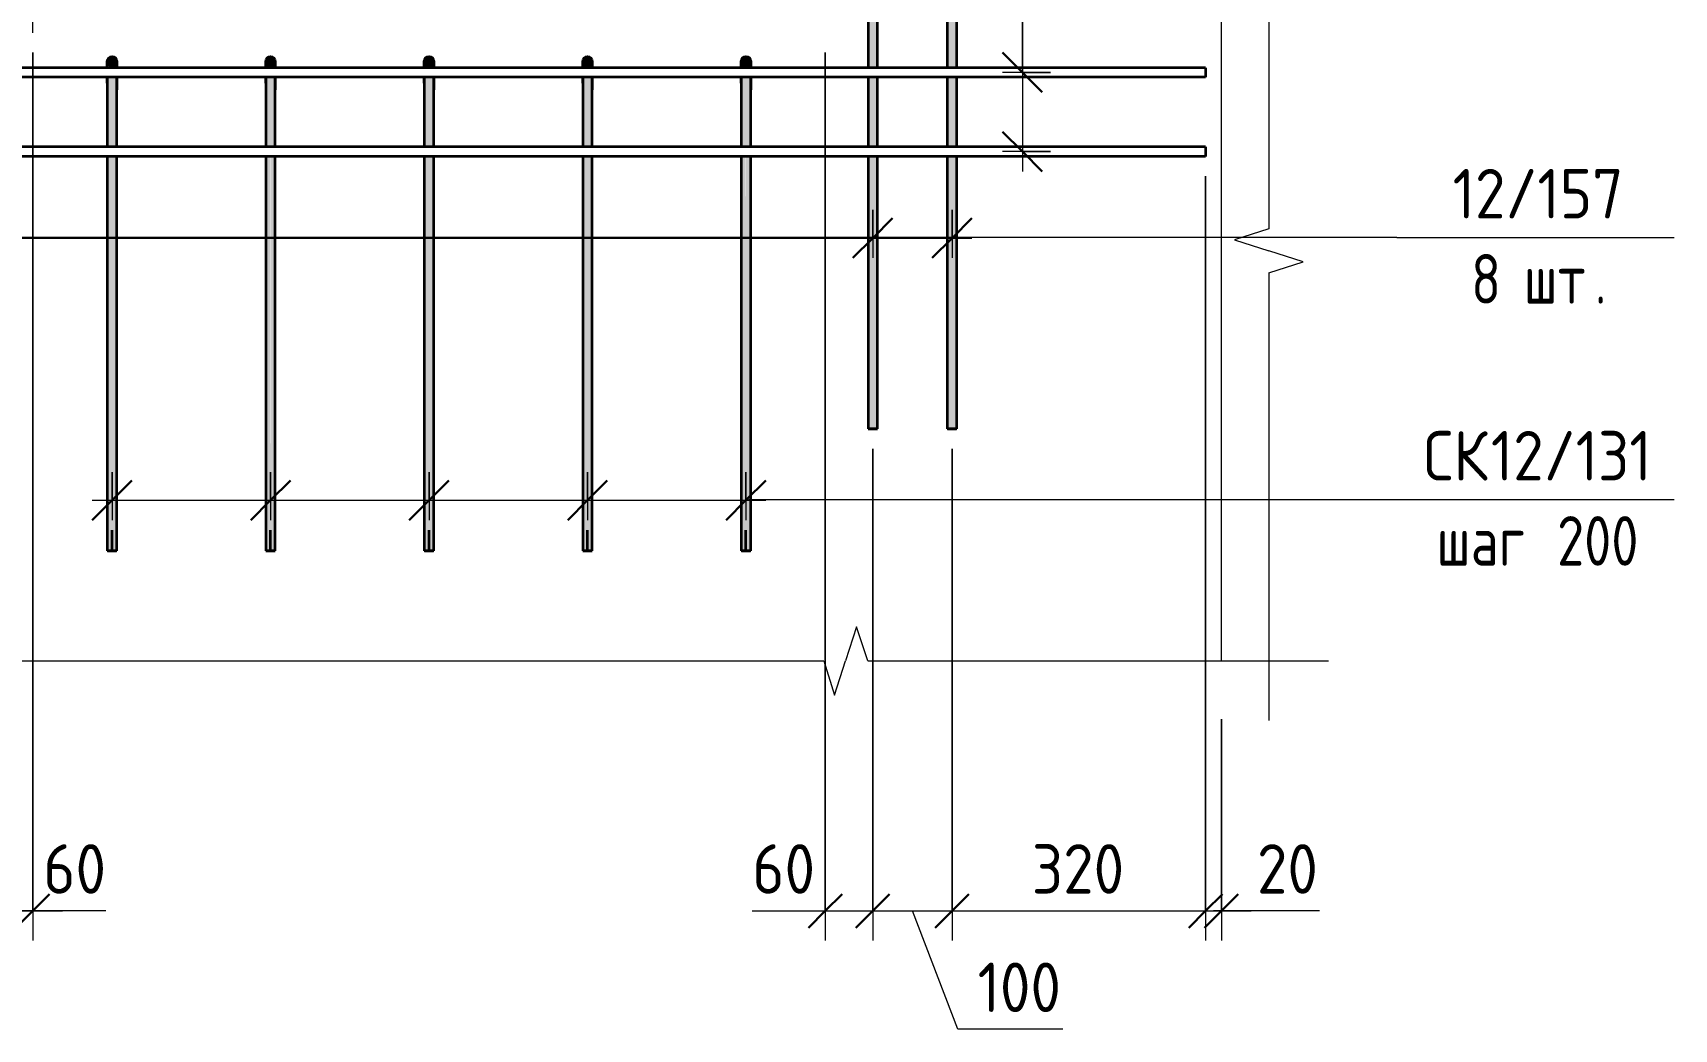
# Model space of a CAD drawing. Header units: millimetres. Extents: x 66339 to 175313, y -6307 to 14735.
# Drawn here: x 173239 to 175310, y -528 to 730 of the extents above; entities that cross this region are included whole.
import ezdxf

# ---------------------------------------------------------------- set-up
doc = ezdxf.new("R2010")
doc.units = ezdxf.units.MM
for name, color, linetype, lineweight in [('AA_Dim', 7, 'Continuous', 9), ('AA_Dim-25', 7, 'Continuous', 9), ('AA_Oformlenie', 7, 'Continuous', 9), ('AA_Vinoska', 7, 'Continuous', 9), ('AF_Stena_Опалубка', 253, 'Continuous', 18), ('KR_Armatura_Tonkie', 7, 'Continuous', 20)]:
    doc.layers.add(name, color=color, linetype=linetype, lineweight=lineweight)
doc.styles.add('ISOCPEUR_11', font='isocpeur.ttf', dxfattribs={"width": 0.9, "height": 62.5})
doc.styles.add('ISOCPEUR_12', font='isocpeur.ttf', dxfattribs={"width": 0.8, "height": 62.5})
doc.dimstyles.new('00_Точн_3_знака__прозр__4', dxfattribs={"dimscale": 304.8, "dimtxt": 62.248823, "dimasz": 0.139436, "dimexe": 0.123031, "dimexo": 0.082021, "dimgap": 0.008202, "dimtad": 1, "dimdec": 3, "dimrnd": 0.001, "dimdsep": 46, "dimtxsty": 'ISOCPEUR_11', "dimblk1": 'OBLIQUE', "dimblk2": 'OBLIQUE', "dimsah": 1, "dimcen": 0.09, "dimdle": 0.123031, "dimazin": 0, "dimtfac": 1, "dimtdec": 4, "dimtix": 1, "dimtmove": 1, "dimatfit": 3, "dimfxl": 1, "dimtvp": 1, "dimtolj": 1, "dimtzin": 0, "dimlwd": 18, "dimlwe": 18, "dimarcsym": 2})
doc.dimstyles.new('00_Точн_3_знака__прозр__5', dxfattribs={"dimscale": 304.8, "dimtxt": 62.248823, "dimasz": 0.139436, "dimexe": 0.123031, "dimexo": 0.082021, "dimgap": 0.008202, "dimtad": 1, "dimdec": 3, "dimrnd": 0.001, "dimdsep": 46, "dimtxsty": 'ISOCPEUR_11', "dimblk1": 'OBLIQUE', "dimblk2": 'OBLIQUE', "dimsah": 1, "dimcen": 0.09, "dimdle": 0.123031, "dimazin": 0, "dimtfac": 1, "dimtdec": 4, "dimtix": 1, "dimtmove": 0, "dimatfit": 3, "dimfxl": 1, "dimtvp": 1, "dimtolj": 1, "dimtzin": 0, "dimlwd": 18, "dimlwe": 18, "dimarcsym": 2})
doc.dimstyles.new('05_Округл_5мм__прозр__4', dxfattribs={"dimscale": 304.8, "dimtxt": 62.248823, "dimasz": 0.139436, "dimexe": 0.123031, "dimexo": 0.082021, "dimgap": 0.008202, "dimtad": 1, "dimdec": 0, "dimrnd": 5, "dimdsep": 46, "dimtxsty": 'ISOCPEUR_11', "dimblk1": 'OBLIQUE', "dimblk2": 'OBLIQUE', "dimsah": 1, "dimcen": 0.09, "dimdle": 0.123031, "dimazin": 0, "dimtfac": 1, "dimtdec": 4, "dimtix": 1, "dimtmove": 1, "dimatfit": 3, "dimfxl": 1, "dimtvp": 1, "dimtolj": 1, "dimtzin": 0, "dimlwd": 18, "dimlwe": 18, "dimarcsym": 2})
doc.dimstyles.new('10_Раскладка_арматуры_с_засечками', dxfattribs={"dimscale": 304.8, "dimtxt": 0.18, "dimasz": 0.164042, "dimexe": 0.082021, "dimexo": 0, "dimgap": 0, "dimtad": 1, "dimdec": 3, "dimrnd": 0.001, "dimdsep": 46, "dimtxsty": 'ISOCPEUR_12', "dimblk1": 'OBLIQUE', "dimblk2": 'OBLIQUE', "dimsah": 1, "dimcen": 0.09, "dimdle": 0.082021, "dimazin": 0, "dimtfac": 1, "dimtdec": 4, "dimtix": 1, "dimtmove": 0, "dimatfit": 3, "dimfxl": 1, "dimtvp": 1, "dimtolj": 1, "dimtzin": 0, "dimlwd": 18, "dimlwe": 18, "dimarcsym": 2})

# ---------------------------------------------------------------- blocks, each defined once
blk = doc.blocks.new('350_Стержень П торец СК-СГ _НесАрм_РабПлоск_ - 350_Стержень П торец СК-СГ _НесАрм_РабПлоск_-V15-Схема обрамления отверстия в стене')
at = {"layer": 'KR_Armatura_Tonkie', "lineweight": 35}
for points in [[(10830, 688), (10831.6, 688.2), (10833, 688.8), (10834.3, 689.8), (10835.2, 691), (10835.8, 692.4), (10836, 694), (10835.8, 695.6), (10835, 697.3), (10834.2, 698.2), (10833, 699.2), (10831.6, 699.8), (10830, 700), (10828.4, 699.8), (10827, 699.2), (10825.8, 698.2), (10824.8, 697), (10824.2, 695.3), (10824, 694), (10824.2, 692.4), (10824.8, 691), (10825.8, 689.8), (10827, 688.8), (10829.5, 688.1)], [(10835.9, 686), (10836, 686), (10835.9, 686)]]:
    blk.add_hatch(color=256, dxfattribs=at).paths.add_polyline_path(points)
h = blk.add_hatch(color=256, dxfattribs=at)
h.paths.add_polyline_path([(10824, 658), (10830, 658), (10830, 674), (10824.3, 674), (10824.2, 670.4), (10824, 666.5), (10824, 660.5)])
h.paths.add_polyline_path([(10828.4, 686), (10830, 686), (10830, 688), (10828.4, 688.2), (10827, 688.8), (10825.2, 690.5), (10824.5, 691.8), (10824.2, 692.7), (10824.1, 691), (10824.1, 686), (10825.5, 686)])
h = blk.add_hatch(color=256, dxfattribs=at)
h.paths.add_polyline_path([(10824.1, 668.3), (10824.2, 674), (10824, 674), (10824.1, 670.4)])
h.paths.add_polyline_path([(10824, 686), (10824, 686), (10824, 687.1)])
h = blk.add_hatch(color=256, dxfattribs=at)
h.paths.add_polyline_path([(10830, 658), (10836, 658), (10835.7, 674), (10830, 674), (10830, 660.5)])
h.paths.add_polyline_path([(10834.4, 686), (10835.9, 686), (10835.7, 692.2), (10834.7, 690.4), (10834, 689.6), (10833, 688.8), (10830.5, 688.1), (10830, 688), (10830, 686), (10834.3, 686)])
h = blk.add_hatch(color=256, dxfattribs=at)
h.paths.add_polyline_path([(10830, 76.1), (10829.8, 574), (10824, 574), (10824.2, 76.1), (10828.4, 76.1)])
h.paths.add_polyline_path([(10825.6, 586), (10830, 586), (10830, 658), (10824, 658), (10824.2, 586), (10824.8, 586)])
h = blk.add_hatch(color=256, dxfattribs=at)
h.paths.add_polyline_path([(10830, 76.1), (10836, 76.1), (10835.7, 574), (10830, 574), (10830, 365.9)])
h.paths.add_polyline_path([(10835.1, 586), (10836, 586), (10835.8, 658), (10830, 658), (10830, 586), (10834.2, 586)])
at = {"layer": 'AA_Oformlenie'}
for start, end in [(90, 270), (270, 90)]:
    blk.add_arc((10830, 694), 6, start, end, dxfattribs=at)
at = {"layer": 'KR_Armatura_Tonkie', "lineweight": 35}
for p, q in [((10824, 658), (10824, 586)), ((10836, 586), (10836, 658)), ((10824, 574), (10824, 76.1)), ((10836, 76.1), (10836, 574)), ((10830, 76.1), (10830, 102.1)), ((10830, 76.1), (10830, 102.1)), ((10830, 76.1), (10824, 76.1)), ((10830, 76.1), (10824.2, 76.1)), ((10824.2, 76.1), (10830, 76.1)), ((10824.2, 76.1), (10830, 76.1)), ((10830, 76.1), (10835.8, 76.1)), ((10835.8, 76.1), (10830, 76.1)), ((10830, 76.1), (10835.8, 76.1)), ((10836, 76.1), (10830, 76.1))]:
    blk.add_line(p, q, dxfattribs=at)
at = {"layer": 'KR_Armatura_Tonkie', "lineweight": 35, "flags": 128}
for points in [[(10824, 686), (10824, 688.2), (10824, 692.9), (10824, 694)], [(10824, 694), (10824, 692), (10824, 686.4), (10824, 686)], [(10836, 694), (10836, 692), (10836, 686.4), (10836, 686)], [(10836, 686), (10836, 688.2), (10836, 692.9), (10836, 694)], [(10824, 666.5), (10824, 669.7), (10824, 674)], [(10824, 674), (10824, 666.7), (10824, 658)], [(10836, 674), (10836, 666.7), (10836, 658)], [(10836, 658), (10836, 669.7), (10836, 674)]]:
    blk.add_lwpolyline(points, dxfattribs=at)
at = {"layer": 'KR_Armatura_Tonkie', "lineweight": 35}
blk.add_circle((10830, 694), 6, dxfattribs=at)
blk = doc.blocks.new('350_Стержень П торец СК-СГ _НесАрм_РабПлоск_ - 350_Стержень П торец СК-СГ _НесАрм_РабПлоск_-V16-Схема обрамления отверстия в стене')
at = {"layer": 'KR_Armatura_Tonkie', "lineweight": 35}
for points in [[(10630, 688), (10631.7, 688.3), (10633, 688.8), (10634.2, 689.8), (10635.2, 691), (10635.8, 692.4), (10636, 694), (10635.8, 695.6), (10635, 697.3), (10634.2, 698.2), (10633, 699.2), (10631.6, 699.8), (10630, 700), (10628.4, 699.8), (10627, 699.2), (10625.8, 698.2), (10624.8, 697), (10624.2, 695.6), (10624, 694), (10624.2, 692.4), (10624.8, 691), (10625.8, 689.8), (10627, 688.8), (10629.5, 688.1)], [(10635.9, 686), (10636, 686), (10635.9, 686)], [(10624.1, 668.3), (10624.3, 674), (10624, 674), (10624.1, 668.9)]]:
    blk.add_hatch(color=256, dxfattribs=at).paths.add_polyline_path(points)
h = blk.add_hatch(color=256, dxfattribs=at)
h.paths.add_polyline_path([(10628.4, 658), (10630, 658), (10630, 674), (10624.3, 674), (10624.2, 670.4), (10624, 666.5), (10624.2, 658), (10627, 658)])
h.paths.add_polyline_path([(10630, 686), (10630, 688), (10628.4, 688.2), (10627, 688.8), (10625.2, 690.5), (10624.5, 691.8), (10624.2, 692.4), (10624.1, 691), (10624.1, 686), (10628.6, 686)])
h = blk.add_hatch(color=256, dxfattribs=at)
h.paths.add_polyline_path([(10630, 658), (10636, 658), (10635.7, 674), (10630, 674), (10630, 660.5)])
h.paths.add_polyline_path([(10631.4, 686), (10635.9, 686), (10635.7, 692.2), (10635.2, 691), (10634, 689.6), (10633, 688.8), (10630.5, 688.1), (10630, 688), (10630, 686)])
h = blk.add_hatch(color=256, dxfattribs=at)
h.paths.add_polyline_path([(10630, 76.1), (10629.8, 574), (10624, 574), (10624.2, 76.1), (10628.4, 76.1)])
h.paths.add_polyline_path([(10625.6, 586), (10630, 586), (10630, 658), (10624, 658), (10624.2, 586), (10624.8, 586)])
h = blk.add_hatch(color=256, dxfattribs=at)
h.paths.add_polyline_path([(10630, 76.1), (10636, 76.1), (10635.7, 574), (10630, 574), (10630, 365.9)])
h.paths.add_polyline_path([(10635.1, 586), (10636, 586), (10635.8, 658), (10630, 658), (10630, 586), (10634.2, 586)])
at = {"layer": 'AA_Oformlenie'}
for start, end in [(90, 270), (270, 90)]:
    blk.add_arc((10630, 694), 6, start, end, dxfattribs=at)
at = {"layer": 'KR_Armatura_Tonkie', "lineweight": 35}
for p, q in [((10624, 686), (10624, 688.1)), ((10624, 658), (10624, 586)), ((10636, 586), (10636, 658)), ((10624, 574), (10624, 76.1)), ((10636, 76.1), (10636, 574)), ((10630, 76.1), (10630, 102.1)), ((10630, 76.1), (10630, 102.1)), ((10630, 76.1), (10624, 76.1)), ((10630, 76.1), (10624.2, 76.1)), ((10624.2, 76.1), (10630, 76.1)), ((10624.2, 76.1), (10630, 76.1)), ((10630, 76.1), (10635.8, 76.1)), ((10635.8, 76.1), (10630, 76.1)), ((10630, 76.1), (10635.8, 76.1)), ((10636, 76.1), (10630, 76.1))]:
    blk.add_line(p, q, dxfattribs=at)
at = {"layer": 'KR_Armatura_Tonkie', "lineweight": 35, "flags": 128}
for points in [[(10624, 688.2), (10624, 692.9), (10624, 694)], [(10624, 694), (10624, 692), (10624, 686.4), (10624, 686)], [(10636, 694), (10636, 692), (10636, 686.4), (10636, 686)], [(10636, 686), (10636, 688.2), (10636, 692.9), (10636, 694)], [(10624, 666.5), (10624, 669.7), (10624, 674)], [(10624, 674), (10624, 666.7), (10624, 658)], [(10636, 674), (10636, 666.7), (10636, 658)], [(10636, 658), (10636, 669.7), (10636, 674)]]:
    blk.add_lwpolyline(points, dxfattribs=at)
at = {"layer": 'KR_Armatura_Tonkie', "lineweight": 35}
blk.add_circle((10630, 694), 6, dxfattribs=at)
blk = doc.blocks.new('350_Стержень П торец СК-СГ _НесАрм_РабПлоск_ - 350_Стержень П торец СК-СГ _НесАрм_РабПлоск_-V18-Схема обрамления отверстия в стене')
at = {"layer": 'KR_Armatura_Tonkie', "lineweight": 35}
for points in [[(11030, 688), (11031.6, 688.2), (11033, 688.8), (11034.2, 689.8), (11035.2, 691), (11035.8, 692.4), (11036, 694), (11035.8, 695.6), (11035, 697.3), (11034.2, 698.2), (11033, 699.2), (11031.6, 699.8), (11030, 700), (11028.4, 699.8), (11027, 699.2), (11025.8, 698.2), (11024.8, 697), (11024.2, 695.6), (11024, 694), (11024.2, 692.4), (11024.8, 691), (11025.8, 689.8), (11027, 688.8), (11029.5, 688.1)], [(11035.9, 686), (11036, 686), (11035.9, 686)], [(11024.1, 668.3), (11024.3, 674), (11024, 674), (11024.1, 668.9)]]:
    blk.add_hatch(color=256, dxfattribs=at).paths.add_polyline_path(points)
h = blk.add_hatch(color=256, dxfattribs=at)
h.paths.add_polyline_path([(11024.8, 658), (11030, 658), (11030, 674), (11024.3, 674), (11024.2, 670.4), (11024, 666.5), (11024.2, 658)])
h.paths.add_polyline_path([(11028.6, 686), (11030, 686), (11030, 688), (11028.4, 688.2), (11026.8, 688.9), (11025.2, 690.5), (11024.5, 691.8), (11024.2, 692.4), (11024.1, 691), (11024.1, 686), (11028.4, 686)])
h = blk.add_hatch(color=256, dxfattribs=at)
h.paths.add_polyline_path([(11030, 658), (11036, 658), (11035.7, 674), (11030, 674), (11030, 660.5)])
h.paths.add_polyline_path([(11034.4, 686), (11035.9, 686), (11035.7, 692.2), (11035.2, 691), (11034, 689.6), (11033, 688.8), (11030.5, 688.1), (11030, 688), (11030, 686), (11033, 686)])
h = blk.add_hatch(color=256, dxfattribs=at)
h.paths.add_polyline_path([(11030, 76.1), (11029.8, 574), (11024, 574), (11024.2, 76.1), (11028.4, 76.1)])
h.paths.add_polyline_path([(11025.6, 586), (11030, 586), (11030, 658), (11024, 658), (11024.2, 586), (11024.8, 586)])
h = blk.add_hatch(color=256, dxfattribs=at)
h.paths.add_polyline_path([(11030, 76.1), (11036, 76.1), (11035.7, 574), (11030, 574), (11030, 365.9)])
h.paths.add_polyline_path([(11034.2, 586), (11036, 586), (11035.8, 658), (11030, 658), (11030, 586), (11034.1, 586)])
at = {"layer": 'AA_Oformlenie'}
for start, end in [(90, 270), (270, 90)]:
    blk.add_arc((11030, 694), 6, start, end, dxfattribs=at)
at = {"layer": 'KR_Armatura_Tonkie', "lineweight": 35}
for p, q in [((11024, 658), (11024, 586)), ((11036, 586), (11036, 658)), ((11024, 574), (11024, 76.1)), ((11036, 76.1), (11036, 574)), ((11030, 76.1), (11030, 102.1)), ((11030, 76.1), (11030, 102.1)), ((11030, 76.1), (11024, 76.1)), ((11030, 76.1), (11024.2, 76.1)), ((11024.2, 76.1), (11030, 76.1)), ((11024.2, 76.1), (11030, 76.1)), ((11030, 76.1), (11035.8, 76.1)), ((11035.8, 76.1), (11030, 76.1)), ((11030, 76.1), (11035.8, 76.1)), ((11036, 76.1), (11030, 76.1))]:
    blk.add_line(p, q, dxfattribs=at)
at = {"layer": 'KR_Armatura_Tonkie', "lineweight": 35, "flags": 128}
for points in [[(11024, 686), (11024, 688.2), (11024, 692.9), (11024, 694)], [(11024, 694), (11024, 692), (11024, 686.4), (11024, 686)], [(11036, 694), (11036, 692), (11036, 686.4), (11036, 686)], [(11036, 686), (11036, 688.2), (11036, 692.9), (11036, 694)], [(11024, 666.5), (11024, 669.7), (11024, 674)], [(11024, 674), (11024, 666.7), (11024, 658)], [(11036, 674), (11036, 666.7), (11036, 658)], [(11036, 658), (11036, 669.7), (11036, 674)]]:
    blk.add_lwpolyline(points, dxfattribs=at)
at = {"layer": 'KR_Armatura_Tonkie', "lineweight": 35}
blk.add_circle((11030, 694), 6, dxfattribs=at)
blk = doc.blocks.new('350_Стержень верт с удлинением концов _НесАрм_РабПлоск_ - 350_Стержень верт с удлинением концов _НесАрм_РабПлоск_-4048292-Схема обрамления отверстия в стене')
at = {"layer": 'KR_Armatura_Tonkie', "lineweight": 35}
for p, q in [((10064, 1800), (10064, 1456)), ((10075.8, 1800), (10064.2, 1800)), ((10064.2, 1800), (10075.8, 1800)), ((10076, 1456), (10076, 1800)), ((10064, 1444), (10064, 1356)), ((10076, 1356), (10076, 1444)), ((10064, 1344), (10064, 1213.9)), ((10076, 1213.9), (10076, 1344)), ((10064, 1201.9), (10064, 1013.9)), ((10076, 1013.9), (10076, 1201.9)), ((10064, 1001.9), (10064, 813.9)), ((10076, 813.9), (10076, 1001.9)), ((10064, 801.9), (10064, 686)), ((10076, 686), (10076, 801.9)), ((10064, 674), (10064, 586)), ((10076, 586), (10076, 674)), ((10064, 574), (10064, 230)), ((10076, 230), (10076, 574)), ((10075.8, 230), (10064.2, 230)), ((10064.2, 230), (10075.8, 230))]:
    blk.add_line(p, q, dxfattribs=at)
blk = doc.blocks.new('350_Стержень верт с удлинением концов _НесАрм_РабПлоск_ - 350_Стержень верт с удлинением концов _НесАрм_РабПлоск_-V20-Схема обрамления отверстия в стене')
at = {"layer": 'KR_Armatura_Tonkie', "lineweight": 35}
h = blk.add_hatch(color=256, dxfattribs=at)
h.paths.add_polyline_path([(11190, 230), (11196, 230), (11195.8, 574), (11184, 574), (11184.2, 230), (11188.4, 230)])
h.paths.add_polyline_path([(11194.2, 586), (11196, 586), (11195.8, 674), (11184, 674), (11184.2, 586), (11194, 586)])
h.paths.add_polyline_path([(11194.2, 686), (11196, 686), (11195.8, 801.9), (11184, 801.9), (11184.2, 686), (11193.9, 686)])
h.paths.add_polyline_path([(11188.4, 813.9), (11196, 813.9), (11195.8, 1001.9), (11184, 1001.9), (11184.2, 813.9), (11187.9, 813.9)])
h.paths.add_polyline_path([(11188.4, 1013.9), (11196, 1013.9), (11195.8, 1201.9), (11184, 1201.9), (11184.2, 1013.9), (11187.9, 1013.9)])
h.paths.add_polyline_path([(11188.4, 1213.9), (11196, 1213.9), (11195.8, 1344), (11184, 1344), (11184.2, 1213.9), (11187.9, 1213.9)])
h.paths.add_polyline_path([(11194.2, 1356), (11196, 1356), (11195.8, 1444), (11184, 1444), (11184.2, 1356), (11193.4, 1356)])
h.paths.add_polyline_path([(11194.2, 1456), (11196, 1456), (11195.8, 1800), (11184, 1800), (11184.2, 1456), (11193.3, 1456)])
for p, q in [((11184, 1800), (11184, 1456)), ((11184, 1800), (11196, 1800)), ((11195.8, 1800), (11184.2, 1800)), ((11196, 1456), (11196, 1800)), ((11184, 1444), (11184, 1356)), ((11196, 1356), (11196, 1444)), ((11184, 1344), (11184, 1213.9)), ((11196, 1213.9), (11196, 1344)), ((11184, 1201.9), (11184, 1013.9)), ((11196, 1013.9), (11196, 1201.9)), ((11184, 1001.9), (11184, 813.9)), ((11196, 813.9), (11196, 1001.9)), ((11184, 801.9), (11184, 686)), ((11196, 686), (11196, 801.9)), ((11184, 674), (11184, 586)), ((11196, 586), (11196, 674)), ((11184, 574), (11184, 230)), ((11196, 230), (11196, 574)), ((11196, 230), (11184, 230)), ((11184.2, 230), (11195.8, 230))]:
    blk.add_line(p, q, dxfattribs=at)
blk = doc.blocks.new('350_Стержень верт с удлинением концов _НесАрм_РабПлоск_ - 350_Стержень верт с удлинением концов _НесАрм_РабПлоск_-V22-Схема обрамления отверстия в стене')
at = {"layer": 'KR_Armatura_Tonkie', "lineweight": 35}
h = blk.add_hatch(color=256, dxfattribs=at)
h.paths.add_polyline_path([(11290, 230), (11296, 230), (11295.8, 574), (11284, 574), (11284.2, 230), (11288.4, 230)])
h.paths.add_polyline_path([(11294.2, 586), (11296, 586), (11295.8, 674), (11284, 674), (11284.2, 586), (11294, 586)])
h.paths.add_polyline_path([(11288.4, 686), (11296, 686), (11295.8, 801.9), (11284, 801.9), (11284.2, 686), (11288, 686)])
h.paths.add_polyline_path([(11291, 813.9), (11296, 813.9), (11295.8, 1001.9), (11284, 1001.9), (11284.2, 813.9), (11290, 813.9)])
h.paths.add_polyline_path([(11284.8, 1013.9), (11296, 1013.9), (11295.8, 1201.9), (11284, 1201.9), (11284.2, 1013.9), (11284.5, 1013.9)])
h.paths.add_polyline_path([(11294.2, 1213.9), (11296, 1213.9), (11295.8, 1344), (11284, 1344), (11284.2, 1213.9), (11293.5, 1213.9)])
h.paths.add_polyline_path([(11284.4, 1356), (11296, 1356), (11295.8, 1444), (11284, 1444), (11284.2, 1356)])
h.paths.add_polyline_path([(11291.6, 1456), (11296, 1456), (11295.8, 1800), (11284, 1800), (11284.2, 1456), (11290.3, 1456)])
for p, q in [((11284, 1800), (11284, 1456)), ((11284, 1800), (11296, 1800)), ((11295.8, 1800), (11284.2, 1800)), ((11296, 1456), (11296, 1800)), ((11284, 1444), (11284, 1356)), ((11296, 1356), (11296, 1444)), ((11284, 1344), (11284, 1213.9)), ((11296, 1213.9), (11296, 1344)), ((11284, 1201.9), (11284, 1013.9)), ((11296, 1013.9), (11296, 1201.9)), ((11284, 1001.9), (11284, 813.9)), ((11296, 813.9), (11296, 1001.9)), ((11284, 801.9), (11284, 686)), ((11296, 686), (11296, 801.9)), ((11284, 674), (11284, 586)), ((11296, 586), (11296, 674)), ((11284, 574), (11284, 230)), ((11296, 230), (11296, 574)), ((11296, 230), (11284, 230)), ((11284.2, 230), (11295.8, 230))]:
    blk.add_line(p, q, dxfattribs=at)
blk = doc.blocks.new('011_Прямоугольник обрыва _ЭлУзла_ - 011_Прямоугольник обрыва _ЭлУзла_-4124926-Схема обрамления отверстия в стене')
at = {"layer": 'AA_Oformlenie'}
for p, q in [((11690, 1462.1), (11690, 482.8)), ((11690, 427.1), (11690, -62.9)), ((11128.1, -62.9), (10114.9, -62.9)), ((11690, -62.9), (11183.7, -62.9))]:
    blk.add_line(p, q, dxfattribs=at)
blk = doc.blocks.new('DIMBLOCK138-Схема обрамления отверстия в стене')
at = {"layer": 'AA_Dim-25', "lineweight": 18}
for p, q in [((173238.9, 705), (173238.9, -415.8)), ((173238.9, -378.3), (173238.9, 705)), ((173178.9, 205), (173178.9, -415.8)), ((173178.9, -378.3), (173178.9, 205)), ((173178.9, -378.3), (173276.4, -378.3)), ((173227, -378.3), (173208.9, -378.3)), ((173331, -378.3), (173227, -378.3))]:
    blk.add_line(p, q, dxfattribs=at)
at = {"layer": 'AA_Dim-25', "lineweight": 30}
for p, q in [((173178.9, -378.3), (173200.1, -357)), ((173238.9, -378.3), (173260.1, -357)), ((173178.9, -378.3), (173157.6, -399.5)), ((173238.9, -378.3), (173217.6, -399.5))]:
    blk.add_line(p, q, dxfattribs=at)
at = {"layer": 'AA_Dim-25', "color": 0, "lineweight": 18, "insert": (173252, -294.1), "char_height": 62.5, "width": 94.81, "attachment_point": 1, "line_spacing_factor": 1.149209, "style": 'ISOCPEUR_11'}
blk.add_mtext('60', dxfattribs=at)
blk = doc.blocks.new('_Oblique')
at = {"color": 0, "linetype": 'ByBlock', "lineweight": -2}
blk.add_line((-0.5, -0.5), (0.5, 0.5), dxfattribs=at)
blk = doc.blocks.new('DIMBLOCK139-Схема обрамления отверстия в стене')
at = {"layer": 'AA_Dim-25', "lineweight": 18}
for p, q in [((174238.9, 705), (174238.9, -415.8)), ((174238.9, -378.3), (174238.9, 705)), ((174298.9, 205), (174298.9, -415.8)), ((174298.9, -378.3), (174298.9, 205)), ((174146.8, -378.3), (174250.8, -378.3)), ((174201.4, -378.3), (174298.9, -378.3)), ((174250.8, -378.3), (174268.9, -378.3))]:
    blk.add_line(p, q, dxfattribs=at)
at = {"layer": 'AA_Dim-25', "lineweight": 30}
for p, q in [((174238.9, -378.3), (174260.1, -357)), ((174298.9, -378.3), (174320.1, -357)), ((174238.9, -378.3), (174217.6, -399.5)), ((174298.9, -378.3), (174277.6, -399.5))]:
    blk.add_line(p, q, dxfattribs=at)
at = {"layer": 'AA_Dim-25', "color": 0, "lineweight": 18, "insert": (174146.8, -294.1), "char_height": 62.5, "width": 94.81, "attachment_point": 1, "line_spacing_factor": 1.149209, "style": 'ISOCPEUR_11'}
blk.add_mtext('60', dxfattribs=at)
blk = doc.blocks.new('DIMBLOCK140-Схема обрамления отверстия в стене')
at = {"layer": 'AA_Dim-25', "lineweight": 18}
for p, q in [((174298.9, 205), (174298.9, -415.8)), ((174298.9, -378.3), (174298.9, 205)), ((174398.9, 205), (174398.9, -415.8)), ((174398.9, -378.3), (174398.9, 205)), ((174298.9, -378.3), (174398.9, -378.3)), ((174406.2, -527.6), (174348.9, -378.3)), ((174538.9, -527.6), (174406.2, -527.6))]:
    blk.add_line(p, q, dxfattribs=at)
at = {"layer": 'AA_Dim-25', "lineweight": 30}
for p, q in [((174298.9, -378.3), (174320.1, -357)), ((174398.9, -378.3), (174420.1, -357)), ((174298.9, -378.3), (174277.6, -399.5)), ((174398.9, -378.3), (174377.6, -399.5))]:
    blk.add_line(p, q, dxfattribs=at)
at = {"layer": 'AA_Dim-25', "color": 0, "lineweight": 18, "insert": (174431.2, -443.5), "char_height": 62.5, "width": 129.286, "attachment_point": 1, "line_spacing_factor": 1.149209, "style": 'ISOCPEUR_11'}
blk.add_mtext('100', dxfattribs=at)
blk = doc.blocks.new('DIMBLOCK141-Схема обрамления отверстия в стене')
at = {"layer": 'AA_Dim-25', "lineweight": 18}
for p, q in [((174718.9, 549), (174718.9, -415.8)), ((174718.9, -378.3), (174718.9, 549)), ((174398.9, 205), (174398.9, -415.8)), ((174398.9, -378.3), (174398.9, 205)), ((174398.9, -378.3), (174718.9, -378.3))]:
    blk.add_line(p, q, dxfattribs=at)
at = {"layer": 'AA_Dim-25', "lineweight": 30}
for p, q in [((174398.9, -378.3), (174420.1, -357)), ((174718.9, -378.3), (174740.1, -357)), ((174398.9, -378.3), (174377.6, -399.5)), ((174718.9, -378.3), (174697.6, -399.5))]:
    blk.add_line(p, q, dxfattribs=at)
at = {"layer": 'AA_Dim-25', "color": 0, "lineweight": 18, "insert": (174499.6, -294.1), "char_height": 62.5, "width": 142.215, "attachment_point": 1, "line_spacing_factor": 1.149209, "style": 'ISOCPEUR_11'}
blk.add_mtext('320', dxfattribs=at)
blk = doc.blocks.new('DIMBLOCK142-Схема обрамления отверстия в стене')
at = {"layer": 'AA_Dim-25', "lineweight": 18}
for p, q in [((174718.9, 549), (174718.9, -415.8)), ((174718.9, -378.3), (174718.9, 549)), ((174738.9, -136.4), (174738.9, -415.8)), ((174738.9, -378.3), (174738.9, -136.4)), ((174718.9, -378.3), (174776.4, -378.3)), ((174758.7, -378.3), (174728.9, -378.3)), ((174862.7, -378.3), (174758.7, -378.3))]:
    blk.add_line(p, q, dxfattribs=at)
at = {"layer": 'AA_Dim-25', "lineweight": 30}
for p, q in [((174718.9, -378.3), (174740.1, -357)), ((174738.9, -378.3), (174760.1, -357)), ((174718.9, -378.3), (174697.6, -399.5)), ((174738.9, -378.3), (174717.6, -399.5))]:
    blk.add_line(p, q, dxfattribs=at)
at = {"layer": 'AA_Dim-25', "color": 0, "lineweight": 18, "insert": (174783.7, -294.1), "char_height": 62.5, "width": 94.81, "attachment_point": 1, "line_spacing_factor": 1.149209, "style": 'ISOCPEUR_11'}
blk.add_mtext('20', dxfattribs=at)
blk = doc.blocks.new('042_М_Арматуры - Диам длина поз _ Комментарий-3662934-Схема обрамления отверстия в стене')
at = {"layer": 'AA_Vinoska'}
blk.add_line((11851.4, 141.1), (12201.4, 141.1), dxfattribs=at)
blk = doc.blocks.new('DIMBLOCK150-Схема обрамления отверстия в стене')
at = {"layer": 'AA_Dim-25', "lineweight": 18}
for p, q in [((173338.9, 175.3), (173338.9, 115)), ((173338.9, 140), (173338.9, 175.3)), ((173538.9, 175.3), (173538.9, 115)), ((173538.9, 140), (173538.9, 175.3)), ((173313.9, 140), (173538.9, 140))]:
    blk.add_line(p, q, dxfattribs=at)
at = {"layer": 'AA_Dim-25', "lineweight": 30}
for p, q in [((173338.9, 140), (173363.9, 165)), ((173538.9, 140), (173563.9, 165)), ((173338.9, 140), (173313.9, 115)), ((173538.9, 140), (173513.9, 115))]:
    blk.add_line(p, q, dxfattribs=at)
blk = doc.blocks.new('DIMBLOCK151-Схема обрамления отверстия в стене')
at = {"layer": 'AA_Dim-25', "lineweight": 18}
for p, q in [((173538.9, 175.3), (173538.9, 115)), ((173538.9, 140), (173538.9, 175.3)), ((173738.9, 175.3), (173738.9, 115)), ((173738.9, 140), (173738.9, 175.3)), ((173538.9, 140), (173738.9, 140))]:
    blk.add_line(p, q, dxfattribs=at)
at = {"layer": 'AA_Dim-25', "lineweight": 30}
for p, q in [((173538.9, 140), (173563.9, 165)), ((173738.9, 140), (173763.9, 165)), ((173538.9, 140), (173513.9, 115)), ((173738.9, 140), (173713.9, 115))]:
    blk.add_line(p, q, dxfattribs=at)
blk = doc.blocks.new('DIMBLOCK152-Схема обрамления отверстия в стене')
at = {"layer": 'AA_Dim-25', "lineweight": 18}
for p, q in [((173738.9, 175.3), (173738.9, 115)), ((173738.9, 140), (173738.9, 175.3)), ((173938.9, 175.3), (173938.9, 115)), ((173938.9, 140), (173938.9, 175.3)), ((173738.9, 140), (173938.9, 140))]:
    blk.add_line(p, q, dxfattribs=at)
at = {"layer": 'AA_Dim-25', "lineweight": 30}
for p, q in [((173738.9, 140), (173763.9, 165)), ((173938.9, 140), (173963.9, 165)), ((173738.9, 140), (173713.9, 115)), ((173938.9, 140), (173913.9, 115))]:
    blk.add_line(p, q, dxfattribs=at)
blk = doc.blocks.new('DIMBLOCK153-Схема обрамления отверстия в стене')
at = {"layer": 'AA_Dim-25', "lineweight": 18}
for p, q in [((173938.9, 175.3), (173938.9, 115)), ((173938.9, 140), (173938.9, 175.3)), ((174138.9, 175.3), (174138.9, 115)), ((174138.9, 140), (174138.9, 175.3)), ((173938.9, 140), (174163.9, 140))]:
    blk.add_line(p, q, dxfattribs=at)
at = {"layer": 'AA_Dim-25', "lineweight": 30}
for p, q in [((173938.9, 140), (173963.9, 165)), ((174138.9, 140), (174163.9, 165)), ((173938.9, 140), (173913.9, 115)), ((174138.9, 140), (174113.9, 115))]:
    blk.add_line(p, q, dxfattribs=at)
blk = doc.blocks.new('DIMBLOCK163-Схема обрамления отверстия в стене')
at = {"layer": 'AA_Dim-25', "lineweight": 18}
for p, q in [((173178.9, 506.4), (173178.9, 446)), ((173178.9, 471), (173178.9, 506.4)), ((174298.9, 506.4), (174298.9, 446)), ((174298.9, 471), (174298.9, 506.4)), ((173178.9, 471), (174298.9, 471))]:
    blk.add_line(p, q, dxfattribs=at)
at = {"layer": 'AA_Dim-25', "lineweight": 30}
for p, q in [((173178.9, 471), (173203.9, 496)), ((174298.9, 471), (174323.9, 496)), ((173178.9, 471), (173153.9, 446)), ((174298.9, 471), (174273.9, 446))]:
    blk.add_line(p, q, dxfattribs=at)
blk = doc.blocks.new('DIMBLOCK164-Схема обрамления отверстия в стене')
at = {"layer": 'AA_Dim-25', "lineweight": 18}
for p, q in [((174298.9, 506.4), (174298.9, 446)), ((174298.9, 471), (174298.9, 506.4)), ((174398.9, 506.4), (174398.9, 446)), ((174398.9, 471), (174398.9, 506.4)), ((174298.9, 471), (174423.9, 471))]:
    blk.add_line(p, q, dxfattribs=at)
at = {"layer": 'AA_Dim-25', "lineweight": 30}
for p, q in [((174298.9, 471), (174323.9, 496)), ((174398.9, 471), (174423.9, 496)), ((174298.9, 471), (174273.9, 446)), ((174398.9, 471), (174373.9, 446))]:
    blk.add_line(p, q, dxfattribs=at)
blk = doc.blocks.new('DIMBLOCK166-Схема обрамления отверстия в стене')
at = {"layer": 'AA_Dim-25', "lineweight": 30}
for p, q in [((174487.8, 1350), (174462.8, 1375)), ((174487.8, 1350), (174512.8, 1325)), ((174487.8, 680), (174462.8, 705)), ((174487.8, 680), (174512.8, 655))]:
    blk.add_line(p, q, dxfattribs=at)
at = {"layer": 'AA_Dim-25', "lineweight": 18}
for p, q in [((174523.2, 1350), (174462.8, 1350)), ((174487.8, 1350), (174487.8, 680)), ((174487.8, 1350), (174523.2, 1350)), ((174523.2, 680), (174462.8, 680)), ((174487.8, 680), (174523.2, 680))]:
    blk.add_line(p, q, dxfattribs=at)
blk = doc.blocks.new('DIMBLOCK167-Схема обрамления отверстия в стене')
at = {"layer": 'AA_Dim-25', "lineweight": 30}
for p, q in [((174487.8, 680), (174462.8, 705)), ((174487.8, 680), (174512.8, 655)), ((174487.8, 580), (174462.8, 605)), ((174487.8, 580), (174512.8, 555))]:
    blk.add_line(p, q, dxfattribs=at)
at = {"layer": 'AA_Dim-25', "lineweight": 18}
for p, q in [((174523.2, 680), (174462.8, 680)), ((174487.8, 680), (174487.8, 555)), ((174487.8, 680), (174523.2, 680)), ((174523.2, 580), (174462.8, 580)), ((174487.8, 580), (174523.2, 580))]:
    blk.add_line(p, q, dxfattribs=at)

msp = doc.modelspace()

# ---------------------------------------------------------------- linework, layer by layer
at = {"layer": 'AA_Vinoska'}
for p, q in [((174487.8022, 679.18), (174487.8022, 1648.5485)), ((174798.8796, 482.7834), (174755.5545, 468.7063)), ((173184.3614, 471.8714), (174960.2725, 471.8714)), ((174755.5545, 468.7063), (174798.8796, 454.6291)), ((174842.1808, 440.8791), (174798.8796, 454.6291)), ((174798.8796, 427.1291), (174842.1808, 440.8791)), ((174141.8654, 141.1093), (174960.2725, 141.1093)), ((174278.5306, -19.556), (174264.4535, -62.8811)), ((174292.6078, -62.8811), (174278.5306, -19.556)), ((174236.9535, -62.8811), (174250.7035, -106.1824)), ((174250.7035, -106.1824), (174264.4535, -62.8811)), ((174798.8796, -62.8811), (174873.8796, -62.8811)), ((174798.8796, -62.8811), (174798.8796, -137.8811))]:
    msp.add_line(p, q, dxfattribs=at)
at = {"layer": 'AF_Stena_Опалубка', "lineweight": 20}
for p, q in [((174738.8796, -62.8811), (174738.8796, 2007.1596)), ((173238.8796, 730), (173238.8796, 1300))]:
    msp.add_line(p, q, dxfattribs=at)
at = {"layer": 'KR_Armatura_Tonkie', "lineweight": 35}
for p, q in [((174718.8796, 686), (172758.3796, 686)), ((174718.8796, 686), (172758.3796, 686)), ((174718.8796, 686), (174718.8796, 674)), ((174718.8796, 686), (174718.8796, 674)), ((174718.8796, 674), (172758.3796, 674)), ((174718.8796, 674), (172758.3796, 674)), ((174718.8796, 586), (172758.3796, 586)), ((174718.8796, 586), (172758.3796, 586)), ((174718.8796, 586), (174718.8796, 574)), ((174718.8796, 586), (174718.8796, 574)), ((174718.8796, 574), (172758.3796, 574)), ((174718.8796, 574), (172758.3796, 574))]:
    msp.add_line(p, q, dxfattribs=at)

# ---------------------------------------------------------------- block references
at = {"layer": 'AA_Oformlenie'}
msp.add_blockref('011_Прямоугольник обрыва _ЭлУзла_ - 011_Прямоугольник обрыва _ЭлУзла_-4124926-Схема обрамления отверстия в стене', (163108.8796, 0), dxfattribs=at)
at = {"layer": 'AA_Vinoska'}
for p in [(163108.8796, 330.7621), (163108.8796, 0)]:
    msp.add_blockref('042_М_Арматуры - Диам длина поз _ Комментарий-3662934-Схема обрамления отверстия в стене', p, dxfattribs=at)
at = {"layer": 'KR_Armatura_Tonkie', "lineweight": 35}
for name, p in [('350_Стержень верт с удлинением концов _НесАрм_РабПлоск_ - 350_Стержень верт с удлинением концов _НесАрм_РабПлоск_-4048292-Схема обрамления отверстия в стене', (164228.8796, 0)), ('350_Стержень верт с удлинением концов _НесАрм_РабПлоск_ - 350_Стержень верт с удлинением концов _НесАрм_РабПлоск_-V20-Схема обрамления отверстия в стене', (163108.8796, 0)), ('350_Стержень верт с удлинением концов _НесАрм_РабПлоск_ - 350_Стержень верт с удлинением концов _НесАрм_РабПлоск_-4048292-Схема обрамления отверстия в стене', (164328.8796, 0)), ('350_Стержень верт с удлинением концов _НесАрм_РабПлоск_ - 350_Стержень верт с удлинением концов _НесАрм_РабПлоск_-V22-Схема обрамления отверстия в стене', (163108.8796, 0)), ('350_Стержень П торец СК-СГ _НесАрм_РабПлоск_ - 350_Стержень П торец СК-СГ _НесАрм_РабПлоск_-V18-Схема обрамления отверстия в стене', (162308.8796, 0)), ('350_Стержень П торец СК-СГ _НесАрм_РабПлоск_ - 350_Стержень П торец СК-СГ _НесАрм_РабПлоск_-V16-Схема обрамления отверстия в стене', (162908.8796, 0)), ('350_Стержень П торец СК-СГ _НесАрм_РабПлоск_ - 350_Стержень П торец СК-СГ _НесАрм_РабПлоск_-V16-Схема обрамления отверстия в стене', (163108.8796, 0)), ('350_Стержень П торец СК-СГ _НесАрм_РабПлоск_ - 350_Стержень П торец СК-СГ _НесАрм_РабПлоск_-V15-Схема обрамления отверстия в стене', (163108.8796, 0)), ('350_Стержень П торец СК-СГ _НесАрм_РабПлоск_ - 350_Стержень П торец СК-СГ _НесАрм_РабПлоск_-V18-Схема обрамления отверстия в стене', (163108.8796, 0))]:
    msp.add_blockref(name, p, dxfattribs=at)

# ---------------------------------------------------------------- texts
at = {"layer": 'AA_Vinoska', "char_height": 62.5, "attachment_point": 1}
for s, insert, width, style in [('12/157', (175030.6635, 558.224), 263.354344, 'ISOCPEUR_11'), ('8 ', (175054.0135, 450.7477), 80.16875, 'ISOCPEUR_12'), ('шт', (175120.1594, 450.7477), 109.0295, 'ISOCPEUR_12'), ('\\fISOCPEUR|b0|i0|c204|p34|;\\W.8;.', (175210.1177, 450.7477), 17.637125, 'ISOCPEUR_12'), ('СК', (174994.101, 227.4619), 102.816422, 'ISOCPEUR_11'), ('12/131', (175078.933, 227.4619), 248.923969, 'ISOCPEUR_11'), (' 200', (175130.6989, 119.9856), 166.751, 'ISOCPEUR_12'), ('шаг', (175010.3135, 119.9856), 145.907125, 'ISOCPEUR_12')]:
    msp.add_mtext(s, dxfattribs=dict(at, insert=insert, width=width, style=style))

# ---------------------------------------------------------------- dimensions: what is measured, and where the dimension line sits
at = {"layer": 'AA_Dim', "lineweight": 18}
for base, p1, p2, override, picture, middle in [((174487.8022, 680), (174523.1576, 1350), (174523.1576, 680), {"dimpost": '<>', "dimfxl": 670}, 'DIMBLOCK166-Схема обрамления отверстия в стене', (174456.5522, 1015)), ((174487.8022, 580), (174523.1576, 680), (174523.1576, 580), {"dimpost": '<>', "dimfxl": 100}, 'DIMBLOCK167-Схема обрамления отверстия в стене', (174456.5522, 630))]:
    dim = msp.add_linear_dim(base=base, p1=p1, p2=p2, angle=90, dimstyle='10_Раскладка_арматуры_с_засечками', override=override, dxfattribs=at)
    dim.commit()
    dim.dimension.update_dxf_attribs({"geometry": picture, "text_midpoint": middle})
for base, p1, p2, dimstyle, override, picture, middle in [((173238.8796, -378.2805), (173178.8796, 230), (173238.8796, 730), '05_Округл_5мм__прозр__4', {"dimpost": '<>', "dimfxl": 503.587132}, 'DIMBLOCK138-Схема обрамления отверстия в стене', (173299.3741, -335.7937)), ((174298.8796, -378.2805), (174238.8796, 730), (174298.8796, 230), '00_Точн_3_знака__прозр__4', {"dimpost": '<>', "dimfxl": 503.587132}, 'DIMBLOCK139-Схема обрамления отверстия в стене', (174194.1866, -335.7937)), ((174738.8796, -378.2805), (174718.8796, 574), (174738.8796, -111.4339), '00_Точн_3_знака__прозр__4', {"dimpost": '<>', "dimfxl": 685.725586}, 'DIMBLOCK142-Схема обрамления отверстия в стене', (174831.0557, -335.7937)), ((174398.8796, -378.2805), (174298.8796, 230), (174398.8796, 230), '00_Точн_3_знака__прозр__4', {"dimpost": '<>', "dimfxl": 100}, 'DIMBLOCK140-Схема обрамления отверстия в стене', (174495.8305, -485.1176))]:
    dim = msp.add_linear_dim(base=base, p1=p1, p2=p2, dimstyle=dimstyle, override=override, dxfattribs=at)
    dim.commit()
    dim.dimension.update_dxf_attribs({"geometry": picture, "text_midpoint": middle, "dimtype": 160})
for base, p1, p2, dimstyle, override, picture, middle in [((174718.8796, -378.2805), (174398.8796, 230), (174718.8796, 574), '00_Точн_3_знака__прозр__5', {"dimpost": '<>', "dimfxl": 469.8255}, 'DIMBLOCK141-Схема обрамления отверстия в стене', (174558.8796, -344.5305)), ((174298.8796, 471.0423), (173178.8796, 506.3976), (174298.8796, 506.3976), '10_Раскладка_арматуры_с_засечками', {"dimpost": '<>', "dimfxl": 1120}, 'DIMBLOCK163-Схема обрамления отверстия в стене', (173738.8796, 502.2923)), ((174398.8796, 471.0423), (174298.8796, 506.3976), (174398.8796, 506.3976), '10_Раскладка_арматуры_с_засечками', {"dimpost": '<>', "dimfxl": 100}, 'DIMBLOCK164-Схема обрамления отверстия в стене', (174348.8796, 502.2923)), ((173538.8796, 139.982), (173338.8796, 175.3373), (173538.8796, 175.3373), '10_Раскладка_арматуры_с_засечками', {"dimpost": '<>', "dimfxl": 200}, 'DIMBLOCK150-Схема обрамления отверстия в стене', (173438.8796, 171.232)), ((173738.8796, 139.982), (173538.8796, 175.3373), (173738.8796, 175.3373), '10_Раскладка_арматуры_с_засечками', {"dimpost": '<>', "dimfxl": 200}, 'DIMBLOCK151-Схема обрамления отверстия в стене', (173638.8796, 171.232)), ((173938.8796, 139.982), (173738.8796, 175.3373), (173938.8796, 175.3373), '10_Раскладка_арматуры_с_засечками', {"dimpost": '<>', "dimfxl": 200}, 'DIMBLOCK152-Схема обрамления отверстия в стене', (173838.8796, 171.232)), ((174138.8796, 139.982), (173938.8796, 175.3373), (174138.8796, 175.3373), '10_Раскладка_арматуры_с_засечками', {"dimpost": '<>', "dimfxl": 200}, 'DIMBLOCK153-Схема обрамления отверстия в стене', (174038.8796, 171.232))]:
    dim = msp.add_linear_dim(base=base, p1=p1, p2=p2, dimstyle=dimstyle, override=override, dxfattribs=at)
    dim.commit()
    dim.dimension.update_dxf_attribs({"geometry": picture, "text_midpoint": middle})

doc.saveas('drawing.dxf')
